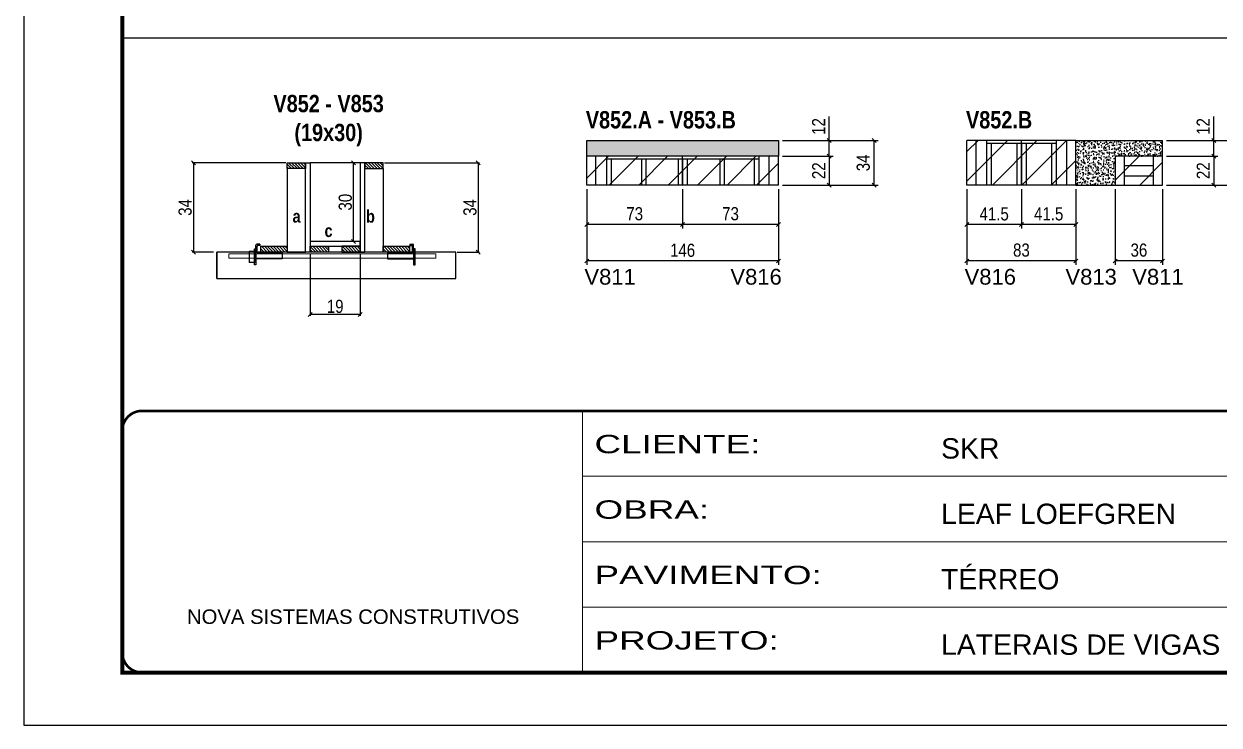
# Model space of a CAD drawing. Extents: x 3309 to 9590, y -2522 to 14608.
# Drawn here: x 6493 to 7403, y 7815 to 8349 of the extents above; entities that cross this region are included whole.
import ezdxf

# ---------------------------------------------------------------- set-up
doc = ezdxf.new("R2010")
doc.units = 0
doc.linetypes.add('CONTINUO', pattern=[0])
doc.linetypes.add('DASHED', pattern=[0.75, 0.5, -0.25])
for name, color, linetype in [('5', 5, 'Continuous'), ('barrote', 251, 'Continuous'), ('COTA', 241, 'Continuous'), ('detalhes', 4, 'Continuous'), ('NOMENCLATURA', 7, 'Continuous'), ('Painéis', 200, 'Continuous'), ('presilha', 1, 'Continuous'), ('SARR_2.2x10', 60, 'Continuous'), ('SARR_2.2x7', 40, 'Continuous'), ('SARR_3.5x7', 81, 'Continuous')]:
    doc.layers.add(name, color=color, linetype=linetype)
for name, color, linetype, lineweight in [('CONCRETO', 251, 'Continuous', 25), ('Folhas', 255, 'Continuous', 9), ('Hachura', 251, 'Continuous', 9), ('SARRAFO DE PRESSAO', 251, 'DASHED', 9), ('SCO-___-LAJ', 2, 'Continuous', 0)]:
    doc.layers.add(name, color=color, linetype=linetype, lineweight=lineweight)
doc.layers.add('Laje_Perimetro', color=7, linetype='Continuous', plot=False)
doc.styles.add('ARIAL', font='arial.ttf')
doc.styles.add('COTA TECNICA', font='techl___.ttf', dxfattribs={"height": 10})
doc.styles.add('COTA TECNICA 2X', font='techl___.ttf', dxfattribs={"height": 10})
doc.styles.get("Standard").update_dxf_attribs({"font": 'arial.ttf'})
doc.styles.add('TECNICA', font='techb___.ttf', dxfattribs={"height": 10})
doc.styles.add('Tecnologia', font='')
doc.styles.get('Tecnologia').set_extended_font_data('Forgotten Futurist')
doc.dimstyles.new('PAINEL', dxfattribs={"dimtxt": 10, "dimasz": 3, "dimexe": 3, "dimexo": 3, "dimgap": 3, "dimtad": 1, "dimdec": 1, "dimzin": 12, "dimdsep": 46, "dimtxsty": 'COTA TECNICA', "dimblk1": 'OBLIQUE', "dimblk2": 'OBLIQUE', "dimsah": 1, "dimcen": 0.9, "dimclrd": 4, "dimclre": 4, "dimclrt": 240, "dimadec": 1, "dimazin": 3, "dimtfac": 1, "dimtdec": 1, "dimtmove": 0, "dimatfit": 3, "dimfxl": 1, "dimtolj": 1, "dimtzin": 12, "dimarcsym": 0})
doc.dimstyles.new('SECAO', dxfattribs={"dimscale": 0.333333, "dimtxt": 5, "dimasz": 9, "dimexe": 3, "dimexo": 3, "dimgap": 3, "dimtad": 1, "dimdec": 1, "dimlfac": 0.5, "dimzin": 12, "dimdsep": 46, "dimtxsty": 'COTA TECNICA 2X', "dimblk1": 'OBLIQUE', "dimblk2": 'OBLIQUE', "dimsah": 1, "dimcen": 0.9, "dimclrd": 4, "dimclre": 4, "dimclrt": 240, "dimadec": 1, "dimazin": 3, "dimtfac": 1, "dimtdec": 1, "dimtmove": 0, "dimatfit": 3, "dimfxl": 1, "dimtolj": 1, "dimtzin": 12, "dimarcsym": 0})
pattern_1 = [(135, (39946.551, -115337.053), (-1.122532015, -1.122532015), [])]

# ---------------------------------------------------------------- blocks, each defined once
blk = doc.blocks.new('9999999999')
at = {"color": 30, "linetype": 'CONTINUO'}
for p, q in [((98564.56, 34230.21), (98564.56, 34429.45)), ((98564.56, 34379.64), (99583.98, 34379.64)), ((98564.56, 34329.83), (99487.98, 34329.83)), ((98564.56, 34280.02), (99487.98, 34280.02))]:
    blk.add_line(p, q, dxfattribs=at)
at = {"color": 30, "linetype": 'CONTINUO', "const_width": 2}
blk.add_lwpolyline([(99583.98, 34230.21), (99583.98, 34414.45, 0.414214), (99568.98, 34429.45), (98228.98, 34429.45, 0.414214), (98213.98, 34414.45), (98213.98, 34245.21, 0.414214), (98228.98, 34230.21), (99583.98, 34230.21)], format="xyb", dxfattribs=at)
at = {"layer": 'Folhas'}
blk.add_lwpolyline([(98138.98, 34190.21), (99623.98, 34190.21), (99623.98, 35240.21), (98138.98, 35240.21)], close=True, dxfattribs=at)
at = {"layer": 'Folhas', "color": 30, "const_width": 3}
blk.add_lwpolyline([(98213.98, 34230.21), (99583.98, 34230.21), (99583.98, 35200.21), (98213.98, 35200.21)], close=True, dxfattribs=at)
at = {"color": 7, "linetype": 'Continuous', "ltscale": 5, "style": 'ARIAL'}
for s, height, p in [('SKR', 15.483, (98837.68, 34393.13)), ('LEAF LOEFGREN', 15.4829, (98837.68, 34343.32)), ('TÉRREO', 15.483, (98837.68, 34293.51)), ('NOVA SISTEMAS CONSTRUTIVOS', 11.0592, (98263.19, 34267.21)), ('LATERAIS DE VIGAS', 15.4829, (98837.68, 34243.7))]:
    blk.add_text(s, height=height, dxfattribs=at).set_placement(p)
at = {"layer": 'Folhas', "color": 7, "style": 'Tecnologia', "width": 1.5}
for s, p in [('CLIENTE:', (98573.65, 34397.17)), ('OBRA:', (98573.65, 34347.31)), ('PAVIMENTO:', (98573.65, 34297.5)), ('PROJETO:', (98573.65, 34247.69))]:
    blk.add_text(s, height=14, dxfattribs=at).set_placement(p)
blk = doc.blocks.new('_Oblique')
at = {"color": 0, "linetype": 'ByBlock', "lineweight": -2}
blk.add_line((-0.5, -0.5), (0.5, 0.5), dxfattribs=at)
blk = doc.blocks.new('*D2255')
at = {"layer": 'COTA', "color": 4, "lineweight": -2, "transparency": 16777216}
for p, q in [((6711.01, 8174.12), (6711.01, 8126.64)), ((6749.01, 8174.12), (6749.01, 8126.64)), ((6749.01, 8127.64), (6711.01, 8127.64))]:
    blk.add_line(p, q, dxfattribs=at)
at = {"layer": 'Defpoints', "color": 0, "transparency": 16777216}
for p in [(6711.01, 8175.12), (6749.01, 8175.12), (6711.01, 8127.64)]:
    blk.add_point(p, dxfattribs=at)
at = {"layer": 'COTA', "color": 4, "lineweight": -2, "transparency": 16777216, "xscale": 3, "yscale": 3, "zscale": 3, "rotation": 180}
blk.add_blockref('_Oblique', (6711.01, 8127.64), dxfattribs=at)
at = {"layer": 'COTA', "color": 4, "lineweight": -2, "transparency": 16777216, "xscale": 3, "yscale": 3, "zscale": 3}
blk.add_blockref('_Oblique', (6749.01, 8127.64), dxfattribs=at)
at = {"layer": 'COTA', "color": 240, "transparency": 16777216, "insert": (6730.01, 8133.73), "char_height": 10, "attachment_point": 5, "style": 'COTA TECNICA 2X'}
blk.add_mtext('\\A1;19', dxfattribs=at)
blk = doc.blocks.new('PRESILHA METÁLICA 1')
at = {"layer": 'presilha'}
for p, q in [((6, 15.5), (7.5, 15.5)), ((6, -2.5), (6, 15.5)), ((7.5, 10.6), (7.5, 19.9)), ((7.5, 15.5), (7.5, -2.5)), ((12, 21), (8.6, 21)), ((9, 11.6), (9, 18.9)), ((12, 19.5), (9.6, 19.5)), ((12, 21), (12, 19.5)), ((0, 13), (6, 13)), ((0, 13), (0, 0)), ((6, 0), (0, 0)), ((6, 13), (6, 0)), ((37.5, 4.1), (7.5, 4.1)), ((37.5, 11), (9.6, 11)), ((37.5, 11), (37.5, 4.1)), ((7.5, -2.5), (6, -2.5))]:
    blk.add_line(p, q, dxfattribs=at)
for centre, radius, start, end in [((8.6, 19.9), 1.14, 90, 180), ((9.6, 18.9), 0.57, 90, 180), ((9.6, 11.6), 0.57, 180, 270)]:
    blk.add_arc(centre, radius, start, end, dxfattribs=at)
blk = doc.blocks.new('PRESILHA METÁLICA 2')
at = {"layer": 'presilha'}
for p, q in [((-5.2, 23.5), (-5.2, 22)), ((-5.2, 23.5), (-1.9, 23.5)), ((-5.2, 22), (-2.8, 22)), ((-2.2, 14.1), (-2.2, 21.4)), ((0.8, 18), (-0.8, 18)), ((-0.8, 18), (-0.8, 0)), ((-0.8, 14.6), (-0.8, 22.4)), ((0.8, 0), (0.8, 18)), ((-30.8, 13.5), (-30.8, 6.6)), ((-30.8, 13.5), (-2.8, 13.5)), ((-30.8, 6.6), (-0.8, 6.6)), ((-0.8, 0), (0.8, 0))]:
    blk.add_line(p, q, dxfattribs=at)
for centre, radius, start, end in [((-2.8, 21.4), 0.57, 0, 90), ((-2.8, 14.1), 0.57, 270, 0), ((-1.9, 22.4), 1.14, 0, 90)]:
    blk.add_arc(centre, radius, start, end, dxfattribs=at)
blk = doc.blocks.new('*D2256')
at = {"layer": 'COTA', "color": 4, "lineweight": -2, "transparency": 16777216}
for p, q in [((6692.41, 8243.12), (6620.97, 8243.12)), ((6621.97, 8243.12), (6621.97, 8175.12)), ((6637.2, 8175.12), (6620.97, 8175.12))]:
    blk.add_line(p, q, dxfattribs=at)
at = {"layer": 'Defpoints', "color": 0, "transparency": 16777216}
for p in [(6693.41, 8243.12), (6621.97, 8175.12), (6638.2, 8175.12)]:
    blk.add_point(p, dxfattribs=at)
at = {"layer": 'COTA', "color": 4, "lineweight": -2, "transparency": 16777216, "xscale": 3, "yscale": 3, "zscale": 3}
for p, rotation in [((6621.97, 8243.12), 90), ((6621.97, 8175.12), 270)]:
    blk.add_blockref('_Oblique', p, dxfattribs=dict(at, rotation=rotation))
at = {"layer": 'COTA', "color": 240, "transparency": 16777216, "insert": (6615.75, 8209.12), "char_height": 10, "attachment_point": 5, "rotation": 90, "style": 'COTA TECNICA 2X'}
blk.add_mtext('\\A1;34', dxfattribs=at)
blk = doc.blocks.new('*D2257')
at = {"layer": 'COTA', "color": 4, "lineweight": -2, "transparency": 16777216}
for p, q in [((6767.61, 8243.12), (6839.93, 8243.12)), ((6838.93, 8243.12), (6838.93, 8175.12)), ((6822.83, 8175.12), (6839.93, 8175.12))]:
    blk.add_line(p, q, dxfattribs=at)
at = {"layer": 'Defpoints', "color": 0, "transparency": 16777216}
for p in [(6766.61, 8243.12), (6821.83, 8175.12), (6838.93, 8175.12)]:
    blk.add_point(p, dxfattribs=at)
at = {"layer": 'COTA', "color": 4, "lineweight": -2, "transparency": 16777216, "xscale": 3, "yscale": 3, "zscale": 3}
for p, rotation in [((6838.93, 8243.12), 90), ((6838.93, 8175.12), 270)]:
    blk.add_blockref('_Oblique', p, dxfattribs=dict(at, rotation=rotation))
at = {"layer": 'COTA', "color": 240, "transparency": 16777216, "insert": (6832.71, 8209.12), "char_height": 10, "attachment_point": 5, "rotation": 90, "style": 'COTA TECNICA 2X'}
blk.add_mtext('\\A1;34', dxfattribs=at)
blk = doc.blocks.new('*D2258')
at = {"layer": 'COTA', "color": 4, "lineweight": -2, "transparency": 16777216}
for p, q in [((6748.01, 8243.12), (6742.94, 8243.12)), ((6743.94, 8183.12), (6743.94, 8243.12)), ((6748.01, 8183.12), (6742.94, 8183.12))]:
    blk.add_line(p, q, dxfattribs=at)
at = {"layer": 'Defpoints', "color": 0, "transparency": 16777216}
for p in [(6743.94, 8243.12), (6749.01, 8243.12), (6749.01, 8183.12)]:
    blk.add_point(p, dxfattribs=at)
at = {"layer": 'COTA', "color": 4, "lineweight": -2, "transparency": 16777216, "xscale": 3, "yscale": 3, "zscale": 3}
for p, rotation in [((6743.94, 8243.12), 90), ((6743.94, 8183.12), 270)]:
    blk.add_blockref('_Oblique', p, dxfattribs=dict(at, rotation=rotation))
at = {"layer": 'COTA', "color": 240, "transparency": 16777216, "insert": (6737.72, 8213.12), "char_height": 10, "attachment_point": 5, "rotation": 90, "style": 'COTA TECNICA 2X'}
blk.add_mtext('\\A1;30', dxfattribs=at)
blk = doc.blocks.new('*D2259')
at = {"layer": 'COTA', "color": 4, "linetype": 'ByBlock', "lineweight": -2, "transparency": 16777216}
for p, q in [((6994.67, 8223.06), (6994.67, 8193.05)), ((7067.67, 8223.06), (7067.67, 8193.05)), ((7067.67, 8196.05), (6994.67, 8196.05))]:
    blk.add_line(p, q, dxfattribs=at)
at = {"layer": 'Defpoints', "color": 0, "linetype": 'ByBlock', "transparency": 16777216}
for p in [(6994.67, 8226.06), (7067.67, 8226.06), (6994.67, 8196.05)]:
    blk.add_point(p, dxfattribs=at)
at = {"layer": 'COTA', "color": 4, "linetype": 'ByBlock', "lineweight": -2, "transparency": 16777216, "xscale": 3, "yscale": 3, "zscale": 3, "rotation": 180}
blk.add_blockref('_Oblique', (6994.67, 8196.05), dxfattribs=at)
at = {"layer": 'COTA', "color": 4, "linetype": 'ByBlock', "lineweight": -2, "transparency": 16777216, "xscale": 3, "yscale": 3, "zscale": 3}
blk.add_blockref('_Oblique', (7067.67, 8196.05), dxfattribs=at)
at = {"layer": 'COTA', "color": 240, "linetype": 'ByBlock', "transparency": 16777216, "insert": (7031.17, 8204.27), "char_height": 10, "attachment_point": 5, "style": 'COTA TECNICA'}
blk.add_mtext('\\A1;73', dxfattribs=at)
blk = doc.blocks.new('*D2260')
at = {"layer": 'COTA', "color": 4, "linetype": 'ByBlock', "lineweight": -2, "transparency": 16777216}
for p, q in [((6921.67, 8223.06), (6921.67, 8193.05)), ((6994.67, 8223.06), (6994.67, 8193.05)), ((6994.67, 8196.05), (6921.67, 8196.05))]:
    blk.add_line(p, q, dxfattribs=at)
at = {"layer": 'Defpoints', "color": 0, "linetype": 'ByBlock', "transparency": 16777216}
for p in [(6921.67, 8226.06), (6994.67, 8226.06), (6921.67, 8196.05)]:
    blk.add_point(p, dxfattribs=at)
at = {"layer": 'COTA', "color": 4, "linetype": 'ByBlock', "lineweight": -2, "transparency": 16777216, "xscale": 3, "yscale": 3, "zscale": 3, "rotation": 180}
blk.add_blockref('_Oblique', (6921.67, 8196.05), dxfattribs=at)
at = {"layer": 'COTA', "color": 4, "linetype": 'ByBlock', "lineweight": -2, "transparency": 16777216, "xscale": 3, "yscale": 3, "zscale": 3}
blk.add_blockref('_Oblique', (6994.67, 8196.05), dxfattribs=at)
at = {"layer": 'COTA', "color": 240, "linetype": 'ByBlock', "transparency": 16777216, "insert": (6958.17, 8204.27), "char_height": 10, "attachment_point": 5, "style": 'COTA TECNICA'}
blk.add_mtext('\\A1;73', dxfattribs=at)
blk = doc.blocks.new('*D2265')
at = {"layer": 'COTA', "color": 4, "linetype": 'ByBlock', "lineweight": -2, "transparency": 16777216}
for p, q in [((6921.67, 8223.06), (6921.67, 8165.34)), ((7067.67, 8223.06), (7067.67, 8165.34)), ((7067.67, 8168.34), (6921.67, 8168.34))]:
    blk.add_line(p, q, dxfattribs=at)
at = {"layer": 'Defpoints', "color": 0, "linetype": 'ByBlock', "transparency": 16777216}
for p in [(6921.67, 8226.06), (7067.67, 8226.06), (6921.67, 8168.34)]:
    blk.add_point(p, dxfattribs=at)
at = {"layer": 'COTA', "color": 4, "linetype": 'ByBlock', "lineweight": -2, "transparency": 16777216, "xscale": 3, "yscale": 3, "zscale": 3, "rotation": 180}
blk.add_blockref('_Oblique', (6921.67, 8168.34), dxfattribs=at)
at = {"layer": 'COTA', "color": 4, "linetype": 'ByBlock', "lineweight": -2, "transparency": 16777216, "xscale": 3, "yscale": 3, "zscale": 3}
blk.add_blockref('_Oblique', (7067.67, 8168.34), dxfattribs=at)
at = {"layer": 'COTA', "color": 240, "linetype": 'ByBlock', "transparency": 16777216, "insert": (6994.67, 8176.44), "char_height": 10, "attachment_point": 5, "style": 'COTA TECNICA'}
blk.add_mtext('\\A1;146', dxfattribs=at)
blk = doc.blocks.new('*D2266')
at = {"layer": 'COTA', "color": 4, "lineweight": -2, "transparency": 16777216}
for p, q in [((7070.67, 8248.06), (7109.35, 8248.06)), ((7106.35, 8248.06), (7106.35, 8226.06)), ((7070.67, 8226.06), (7109.35, 8226.06))]:
    blk.add_line(p, q, dxfattribs=at)
at = {"layer": 'Defpoints', "color": 0, "transparency": 16777216}
for p in [(7067.67, 8248.06), (7067.67, 8226.06), (7106.35, 8226.06)]:
    blk.add_point(p, dxfattribs=at)
at = {"layer": 'COTA', "color": 4, "lineweight": -2, "transparency": 16777216, "xscale": 3, "yscale": 3, "zscale": 3}
for p, rotation in [((7106.35, 8248.06), 90), ((7106.35, 8226.06), 270)]:
    blk.add_blockref('_Oblique', p, dxfattribs=dict(at, rotation=rotation))
at = {"layer": 'COTA', "color": 240, "transparency": 16777216, "insert": (7098.35, 8237.06), "char_height": 10, "attachment_point": 5, "rotation": 90, "style": 'COTA TECNICA'}
blk.add_mtext('\\A1;22', dxfattribs=at)
blk = doc.blocks.new('*D2261')
at = {"layer": 'COTA', "color": 4, "linetype": 'ByBlock', "lineweight": -2, "transparency": 16777216}
for p, q in [((7252.79, 8223.06), (7252.79, 8193.05)), ((7294.29, 8223.06), (7294.29, 8193.05)), ((7294.29, 8196.05), (7252.79, 8196.05))]:
    blk.add_line(p, q, dxfattribs=at)
at = {"layer": 'Defpoints', "color": 0, "linetype": 'ByBlock', "transparency": 16777216}
for p in [(7252.79, 8226.06), (7294.29, 8226.06), (7252.79, 8196.05)]:
    blk.add_point(p, dxfattribs=at)
at = {"layer": 'COTA', "color": 4, "linetype": 'ByBlock', "lineweight": -2, "transparency": 16777216, "xscale": 3, "yscale": 3, "zscale": 3, "rotation": 180}
blk.add_blockref('_Oblique', (7252.79, 8196.05), dxfattribs=at)
at = {"layer": 'COTA', "color": 4, "linetype": 'ByBlock', "lineweight": -2, "transparency": 16777216, "xscale": 3, "yscale": 3, "zscale": 3}
blk.add_blockref('_Oblique', (7294.29, 8196.05), dxfattribs=at)
at = {"layer": 'COTA', "color": 240, "linetype": 'ByBlock', "transparency": 16777216, "insert": (7273.54, 8204.16), "char_height": 10, "attachment_point": 5, "style": 'COTA TECNICA'}
blk.add_mtext('\\A1;41.5', dxfattribs=at)
blk = doc.blocks.new('*D2262')
at = {"layer": 'COTA', "color": 4, "linetype": 'ByBlock', "lineweight": -2, "transparency": 16777216}
for p, q in [((7211.29, 8223.06), (7211.29, 8193.05)), ((7252.79, 8223.06), (7252.79, 8193.05)), ((7252.79, 8196.05), (7211.29, 8196.05))]:
    blk.add_line(p, q, dxfattribs=at)
at = {"layer": 'Defpoints', "color": 0, "linetype": 'ByBlock', "transparency": 16777216}
for p in [(7211.29, 8226.06), (7252.79, 8226.06), (7211.29, 8196.05)]:
    blk.add_point(p, dxfattribs=at)
at = {"layer": 'COTA', "color": 4, "linetype": 'ByBlock', "lineweight": -2, "transparency": 16777216, "xscale": 3, "yscale": 3, "zscale": 3, "rotation": 180}
blk.add_blockref('_Oblique', (7211.29, 8196.05), dxfattribs=at)
at = {"layer": 'COTA', "color": 4, "linetype": 'ByBlock', "lineweight": -2, "transparency": 16777216, "xscale": 3, "yscale": 3, "zscale": 3}
blk.add_blockref('_Oblique', (7252.79, 8196.05), dxfattribs=at)
at = {"layer": 'COTA', "color": 240, "linetype": 'ByBlock', "transparency": 16777216, "insert": (7232.04, 8204.16), "char_height": 10, "attachment_point": 5, "style": 'COTA TECNICA'}
blk.add_mtext('\\A1;41.5', dxfattribs=at)
blk = doc.blocks.new('*D2267')
at = {"layer": 'COTA', "color": 4, "linetype": 'ByBlock', "lineweight": -2, "transparency": 16777216}
for p, q in [((7211.29, 8223.06), (7211.29, 8165.34)), ((7294.29, 8223.06), (7294.29, 8165.34)), ((7294.29, 8168.34), (7211.29, 8168.34))]:
    blk.add_line(p, q, dxfattribs=at)
at = {"layer": 'Defpoints', "color": 0, "linetype": 'ByBlock', "transparency": 16777216}
for p in [(7211.29, 8226.06), (7294.29, 8226.06), (7211.29, 8168.34)]:
    blk.add_point(p, dxfattribs=at)
at = {"layer": 'COTA', "color": 4, "linetype": 'ByBlock', "lineweight": -2, "transparency": 16777216, "xscale": 3, "yscale": 3, "zscale": 3, "rotation": 180}
blk.add_blockref('_Oblique', (7211.29, 8168.34), dxfattribs=at)
at = {"layer": 'COTA', "color": 4, "linetype": 'ByBlock', "lineweight": -2, "transparency": 16777216, "xscale": 3, "yscale": 3, "zscale": 3}
blk.add_blockref('_Oblique', (7294.29, 8168.34), dxfattribs=at)
at = {"layer": 'COTA', "color": 240, "linetype": 'ByBlock', "transparency": 16777216, "insert": (7252.79, 8176.58), "char_height": 10, "attachment_point": 5, "style": 'COTA TECNICA'}
blk.add_mtext('\\A1;83', dxfattribs=at)
blk = doc.blocks.new('*D2268')
at = {"layer": 'COTA', "color": 4, "lineweight": -2, "transparency": 16777216}
for p, q in [((7324.29, 8223.06), (7324.29, 8165.34)), ((7360.29, 8223.06), (7360.29, 8165.34)), ((7360.29, 8168.34), (7324.29, 8168.34))]:
    blk.add_line(p, q, dxfattribs=at)
at = {"layer": 'Defpoints', "color": 0, "transparency": 16777216}
for p in [(7324.29, 8226.06), (7360.29, 8226.06), (7324.29, 8168.34)]:
    blk.add_point(p, dxfattribs=at)
at = {"layer": 'COTA', "color": 4, "lineweight": -2, "transparency": 16777216, "xscale": 3, "yscale": 3, "zscale": 3, "rotation": 180}
blk.add_blockref('_Oblique', (7324.29, 8168.34), dxfattribs=at)
at = {"layer": 'COTA', "color": 4, "lineweight": -2, "transparency": 16777216, "xscale": 3, "yscale": 3, "zscale": 3}
blk.add_blockref('_Oblique', (7360.29, 8168.34), dxfattribs=at)
at = {"layer": 'COTA', "color": 240, "transparency": 16777216, "insert": (7342.29, 8176.56), "char_height": 10, "attachment_point": 5, "style": 'COTA TECNICA'}
blk.add_mtext('\\A1;36', dxfattribs=at)
blk = doc.blocks.new('*D2269')
at = {"layer": 'COTA', "color": 4, "lineweight": -2, "transparency": 16777216}
for p, q in [((7363.29, 8248.06), (7402.31, 8248.06)), ((7399.31, 8248.06), (7399.31, 8226.06)), ((7363.29, 8226.06), (7402.31, 8226.06))]:
    blk.add_line(p, q, dxfattribs=at)
at = {"layer": 'Defpoints', "color": 0, "transparency": 16777216}
for p in [(7360.29, 8248.06), (7360.29, 8226.06), (7399.31, 8226.06)]:
    blk.add_point(p, dxfattribs=at)
at = {"layer": 'COTA', "color": 4, "lineweight": -2, "transparency": 16777216, "xscale": 3, "yscale": 3, "zscale": 3}
for p, rotation in [((7399.31, 8248.06), 90), ((7399.31, 8226.06), 270)]:
    blk.add_blockref('_Oblique', p, dxfattribs=dict(at, rotation=rotation))
at = {"layer": 'COTA', "color": 240, "transparency": 16777216, "insert": (7391.31, 8237.06), "char_height": 10, "attachment_point": 5, "rotation": 90, "style": 'COTA TECNICA'}
blk.add_mtext('\\A1;22', dxfattribs=at)
blk = doc.blocks.new('*D2270')
at = {"layer": 'COTA', "color": 4, "lineweight": -2, "transparency": 16777216}
for p, q in [((7399.31, 8260.06), (7399.31, 8278.37)), ((7363.29, 8260.06), (7402.31, 8260.06)), ((7399.31, 8248.06), (7399.31, 8260.06)), ((7363.29, 8248.06), (7402.31, 8248.06))]:
    blk.add_line(p, q, dxfattribs=at)
at = {"layer": 'Defpoints', "color": 0, "transparency": 16777216}
for p in [(7360.29, 8260.06), (7399.31, 8260.06), (7360.29, 8248.06)]:
    blk.add_point(p, dxfattribs=at)
at = {"layer": 'COTA', "color": 4, "lineweight": -2, "transparency": 16777216, "xscale": 3, "yscale": 3, "zscale": 3}
for p, rotation in [((7399.31, 8260.06), 90), ((7399.31, 8248.06), 270)]:
    blk.add_blockref('_Oblique', p, dxfattribs=dict(at, rotation=rotation))
at = {"layer": 'COTA', "color": 240, "transparency": 16777216, "insert": (7391.25, 8270.72), "char_height": 10, "attachment_point": 5, "rotation": 90, "style": 'COTA TECNICA'}
blk.add_mtext('\\A1;12', dxfattribs=at)
blk = doc.blocks.new('*D2271')
at = {"layer": 'COTA', "color": 4, "lineweight": -2, "transparency": 16777216}
for p, q in [((7363.29, 8260.06), (7436.47, 8260.06)), ((7433.47, 8226.06), (7433.47, 8260.06)), ((7363.29, 8226.06), (7436.47, 8226.06))]:
    blk.add_line(p, q, dxfattribs=at)
at = {"layer": 'Defpoints', "color": 0, "transparency": 16777216}
for p in [(7360.29, 8260.06), (7433.47, 8260.06), (7360.29, 8226.06)]:
    blk.add_point(p, dxfattribs=at)
at = {"layer": 'COTA', "color": 4, "lineweight": -2, "transparency": 16777216, "xscale": 3, "yscale": 3, "zscale": 3}
for p, rotation in [((7433.47, 8260.06), 90), ((7433.47, 8226.06), 270)]:
    blk.add_blockref('_Oblique', p, dxfattribs=dict(at, rotation=rotation))
at = {"layer": 'COTA', "color": 240, "transparency": 16777216, "insert": (7425.25, 8243.06), "char_height": 10, "attachment_point": 5, "rotation": 90, "style": 'COTA TECNICA'}
blk.add_mtext('\\A1;34', dxfattribs=at)
blk = doc.blocks.new('*D2272')
at = {"layer": 'COTA', "color": 4, "lineweight": -2, "transparency": 16777216}
for p, q in [((7106.35, 8260.06), (7106.35, 8278.37)), ((7070.67, 8260.06), (7109.35, 8260.06)), ((7106.35, 8248.06), (7106.35, 8260.06)), ((7070.67, 8248.06), (7109.35, 8248.06))]:
    blk.add_line(p, q, dxfattribs=at)
at = {"layer": 'Defpoints', "color": 0, "transparency": 16777216}
for p in [(7067.67, 8260.06), (7106.35, 8260.06), (7067.67, 8248.06)]:
    blk.add_point(p, dxfattribs=at)
at = {"layer": 'COTA', "color": 4, "lineweight": -2, "transparency": 16777216, "xscale": 3, "yscale": 3, "zscale": 3}
for p, rotation in [((7106.35, 8260.06), 90), ((7106.35, 8248.06), 270)]:
    blk.add_blockref('_Oblique', p, dxfattribs=dict(at, rotation=rotation))
at = {"layer": 'COTA', "color": 240, "transparency": 16777216, "insert": (7098.29, 8270.72), "char_height": 10, "attachment_point": 5, "rotation": 90, "style": 'COTA TECNICA'}
blk.add_mtext('\\A1;12', dxfattribs=at)
blk = doc.blocks.new('*D2273')
at = {"layer": 'COTA', "color": 4, "lineweight": -2, "transparency": 16777216}
for p, q in [((7070.67, 8260.06), (7143.53, 8260.06)), ((7140.53, 8226.06), (7140.53, 8260.06)), ((7070.67, 8226.06), (7143.53, 8226.06))]:
    blk.add_line(p, q, dxfattribs=at)
at = {"layer": 'Defpoints', "color": 0, "transparency": 16777216}
for p in [(7067.67, 8260.06), (7140.53, 8260.06), (7067.67, 8226.06)]:
    blk.add_point(p, dxfattribs=at)
at = {"layer": 'COTA', "color": 4, "lineweight": -2, "transparency": 16777216, "xscale": 3, "yscale": 3, "zscale": 3}
for p, rotation in [((7140.53, 8260.06), 90), ((7140.53, 8226.06), 270)]:
    blk.add_blockref('_Oblique', p, dxfattribs=dict(at, rotation=rotation))
at = {"layer": 'COTA', "color": 240, "transparency": 16777216, "insert": (7132.31, 8243.06), "char_height": 10, "attachment_point": 5, "rotation": 90, "style": 'COTA TECNICA'}
blk.add_mtext('\\A1;34', dxfattribs=at)

msp = doc.modelspace()

# ---------------------------------------------------------------- hatches: boundary and pattern name
at = {"layer": 'COTA'}
h = msp.add_hatch(dxfattribs=at)
h.set_pattern_fill('AR-CONC', color=256, scale=0.03)
h.set_pattern_definition([(50, (-734.7728, -3631.7262), (5.46554, -0.4781726), [0.5715, -6.2865]), (355, (-734.773, -3631.726), (-1.0573026, 5.7317054), [0.4572, -5.0292175]), (100.451445, (-734.3173, -3631.766), (4.4082374, 5.2535326), [0.4857003, -5.3427073]), (46.1842, (-734.773, -3630.202), (8.1323712, -1.2612698), [0.85725, -9.42975]), (96.63556, (-734.095, -3630.307), (7.122124, 7.4227837), [0.7285507, -8.0140682]), (351.18415, (-734.773, -3630.202), (7.122124, 7.4227837), [0.685799, -7.543792]), (21, (-734.0108, -3630.5832), (4.5484317, -3.067956), [0.5715, -6.2865]), (326, (-734.011, -3630.583), (1.8540609, 5.525639), [0.4572, -5.0292]), (71.451445, (-733.6317, -3630.839), (6.4024926, 2.457683), [0.4857003, -5.3426981]), (37.5, (-734.7728, -3631.7262), (0.0926581, 2.53665117), [0, -4.96824, 0, -5.1054, 0, -5.04825]), (7.5, (-734.7728, -3631.7262), (2.0045899, 3.00541724), [0, -2.91084, 0, -4.85394, 0, -1.92405]), (327.5, (-736.472, -3631.7262), (4.06771786, -0.17186232), [0, -1.905, 0, -5.9436, 0, -7.8867]), (317.5, (-737.234, -3631.7262), (4.4438754, 0.7627947), [0, -2.4765, 0, -3.94716, 0, -5.6007])])
h.paths.add_polyline_path([(7067.67, 8248.06), (7067.67, 8260.06), (6921.67, 8260.06), (6921.67, 8248.06)])
h = msp.add_hatch(dxfattribs=at)
h.set_pattern_fill('AR-CONC', color=256, scale=0.03)
h.set_pattern_definition([(50, (-445.1513, -3419.7925), (5.46554, -0.4781726), [0.5715, -6.2865]), (355, (-445.1513, -3419.7925), (-1.0573026, 5.7317054), [0.4572, -5.0292175]), (100.451445, (-444.696, -3419.8323), (4.4082374, 5.2535326), [0.4857003, -5.3427073]), (46.1842, (-445.151, -3418.2685), (8.1323712, -1.2612698), [0.85725, -9.42975]), (96.63556, (-444.474, -3418.3736), (7.122124, 7.4227837), [0.7285507, -8.014068]), (351.18415, (-445.151, -3418.2685), (7.122124, 7.4227837), [0.685799, -7.543792]), (21, (-444.3893, -3418.6495), (4.5484317, -3.067956), [0.5715, -6.2865]), (326, (-444.3893, -3418.6495), (1.8540609, 5.525639), [0.4572, -5.0292]), (71.451445, (-444.0103, -3418.905), (6.4024926, 2.457683), [0.4857003, -5.3426981]), (37.5, (-445.1513, -3419.7925), (0.0926581, 2.53665117), [0, -4.96824, 0, -5.1054, 0, -5.04825]), (7.5, (-445.1513, -3419.7925), (2.0045899, 3.00541724), [0, -2.91084, 0, -4.85394, 0, -1.92405]), (327.5, (-446.8506, -3419.7925), (4.06771786, -0.17186232), [0, -1.905, 0, -5.9436, 0, -7.8867]), (317.5, (-447.6126, -3419.7925), (4.4438754, 0.7627947), [0, -2.4765, 0, -3.94716, 0, -5.6007])])
h.paths.add_polyline_path([(7324.29, 8226.06), (7324.29, 8248.06), (7360.29, 8248.06), (7360.29, 8260.06), (7294.29, 8260.06), (7294.29, 8226.06)])
at = {"layer": 'Hachura', "linetype": 'ByBlock'}
h = msp.add_hatch(dxfattribs=at)
h.set_pattern_fill('ANSI31', color=256, scale=5)
h.set_pattern_definition([(45, (1585, -68.752), (-11.22532, 11.22532), [])])
h.paths.add_polyline_path([(6994.67, 8248.06), (6921.67, 8248.06), (6921.67, 8226.06), (6994.67, 8226.06)])
h.paths.add_polyline_path([(7067.67, 8248.06), (6994.67, 8248.06), (6994.67, 8226.06), (7067.67, 8226.06)])
h.paths.add_polyline_path([(7252.79, 8260.06), (7211.29, 8260.06), (7211.29, 8226.06), (7252.79, 8226.06)])
h.paths.add_polyline_path([(7294.29, 8260.06), (7252.79, 8260.06), (7252.79, 8226.06), (7294.29, 8226.06)])
h.paths.add_polyline_path([(7360.29, 8248.06), (7324.29, 8248.06), (7324.29, 8226.06), (7360.29, 8226.06)])
h.paths.add_polyline_path([(7573.93, 8248.06), (7537.93, 8248.06), (7537.93, 8226.06), (7573.93, 8226.06)])
h.paths.add_polyline_path([(7645.43, 8260.06), (7603.93, 8260.06), (7603.93, 8226.06), (7645.43, 8226.06)])
h.paths.add_polyline_path([(7686.93, 8260.06), (7645.43, 8260.06), (7645.43, 8226.06), (7686.93, 8226.06)])
at = {"layer": 'SARR_2.2x10'}
h = msp.add_hatch(dxfattribs=at)
h.set_pattern_fill('ANSI31', color=256, scale=0.5, angle=90)
h.set_pattern_definition([(135, (39866.951, -115337.053), (-1.122532015, -1.122532015), [])])
h.paths.add_polyline_path([(6673.41, 8179.52), (6673.41, 8175.12), (6693.41, 8175.12), (6693.41, 8179.52)])
h = msp.add_hatch(dxfattribs=at)
h.set_pattern_fill('ANSI31', color=256, scale=0.5, angle=90)
h.set_pattern_definition([(135, (39960.151, -115337.053), (-1.122532015, -1.122532015), [])])
h.paths.add_polyline_path([(6766.61, 8179.52), (6766.61, 8175.12), (6786.61, 8175.12), (6786.61, 8179.52)])
at = {"layer": 'SARR_2.2x7'}
h = msp.add_hatch(dxfattribs=at)
h.set_pattern_fill('ANSI31', color=256, scale=0.5, angle=90)
h.set_pattern_definition([(135, (39880.951, -115273.453), (-1.122532015, -1.122532015), [])])
h.paths.add_polyline_path([(6707.41, 8243.12), (6707.41, 8238.72), (6693.41, 8238.72), (6693.41, 8243.12)])
h = msp.add_hatch(dxfattribs=at)
h.set_pattern_fill('ANSI31', color=256, scale=0.5, angle=90)
h.set_pattern_definition([(135, (39860.951, -115273.453), (-1.122532015, -1.122532015), [])])
h.paths.add_polyline_path([(6752.61, 8243.12), (6752.61, 8238.72), (6766.61, 8238.72), (6766.61, 8243.12)])
h = msp.add_hatch(dxfattribs=at)
h.set_pattern_fill('ANSI31', color=256, scale=0.5, angle=90)
h.set_pattern_definition(pattern_1)
h.paths.add_polyline_path([(6725.01, 8175.12), (6725.01, 8179.52), (6711.01, 8179.52), (6711.01, 8175.12)])
h = msp.add_hatch(dxfattribs=at)
h.set_pattern_fill('ANSI31', color=256, scale=0.5, angle=90)
h.set_pattern_definition(pattern_1)
h.paths.add_polyline_path([(6735.01, 8179.52), (6735.01, 8175.12), (6749.01, 8175.12), (6749.01, 8179.52)])

# ---------------------------------------------------------------- linework, layer by layer
at = {"layer": 'barrote', "elevation": 0}
msp.add_lwpolyline([(6639.96, 8155.12), (6821.87, 8155.12), (6821.87, 8175.12), (6639.96, 8175.12)], close=True, dxfattribs=at)
at = {"layer": 'CONCRETO', "linetype": 'Continuous'}
msp.add_line((6749.01, 8243.12), (6711.01, 8243.12), dxfattribs=at)
at = {"layer": 'COTA'}
for p, q in [((6567.87, 8338.34), (7937.87, 8338.34)), ((6921.67, 8248.06, 0), (6921.67, 8260.06, 0)), ((6921.67, 8260.06, 0), (7067.67, 8260.06, 0)), ((7067.67, 8260.06, 0), (7067.67, 8248.06, 0)), ((7294.29, 8260.06, 0), (7360.29, 8260.06, 0)), ((7360.29, 8248.06, 0), (7360.29, 8260.06, 0)), ((7294.29, 8226.06, 0), (7324.29, 8226.06, 0))]:
    msp.add_line(p, q, dxfattribs=at)
at = {"layer": 'detalhes', "color": 250}
msp.add_line((6639.96, 8155.12, 0), (6639.96, 8175.12, 0), dxfattribs=at)
at = {"layer": 'Laje_Perimetro'}
msp.add_lwpolyline([(7977.87, 8864.98), (6492.87, 8864.98), (6492.87, 7814.98), (7977.87, 7814.98)], close=True, dxfattribs=at)
at = {"layer": 'Painéis', "linetype": 'ByBlock'}
for p, q in [((7294.29, 8260.06, 0), (7211.29, 8260.06, 0)), ((7211.29, 8226.06, 0), (7211.29, 8260.06, 0)), ((7252.79, 8226.06, 0), (7252.79, 8260.06, 0)), ((7294.29, 8226.06, 0), (7294.29, 8260.06, 0)), ((7067.67, 8248.06, 0), (6921.67, 8248.06, 0)), ((6921.67, 8226.06, 0), (6921.67, 8248.06, 0)), ((6994.67, 8226.06, 0), (6994.67, 8248.06, 0)), ((7067.67, 8226.06, 0), (7067.67, 8248.06, 0)), ((7067.67, 8226.06, 0), (6921.67, 8226.06, 0)), ((7294.29, 8226.06, 0), (7211.29, 8226.06, 0))]:
    msp.add_line(p, q, dxfattribs=at)
at = {"layer": 'Painéis', "linetype": 'Continuous', "elevation": 0}
for points in [[(6707.41, 8175.12), (6707.41, 8243.12), (6711.01, 8243.12), (6711.01, 8175.12)], [(6752.61, 8175.12), (6752.61, 8243.12), (6749.01, 8243.12), (6749.01, 8175.12)], [(6749.01, 8183.12), (6711.01, 8183.12), (6711.01, 8179.52), (6749.01, 8179.52)]]:
    msp.add_lwpolyline(points, close=True, dxfattribs=at)
at = {"layer": 'Painéis', "linetype": 'ByBlock', "elevation": 0}
msp.add_lwpolyline([(7324.29, 8226.06), (7360.29, 8226.06), (7360.29, 8248.06), (7324.29, 8248.06)], close=True, dxfattribs=at)
at = {"layer": 'SARR_2.2x10', "elevation": 0}
for points in [[(6673.41, 8179.52), (6693.41, 8179.52), (6693.41, 8175.12), (6673.41, 8175.12)], [(6766.61, 8179.52), (6786.61, 8179.52), (6786.61, 8175.12), (6766.61, 8175.12)]]:
    msp.add_lwpolyline(points, close=True, dxfattribs=at)
at = {"layer": 'SARR_2.2x7', "linetype": 'Continuous'}
for p, q in [((7218.29, 8226.06, 0), (7218.29, 8260.06, 0)), ((7287.29, 8226.06, 0), (7287.29, 8260.06, 0)), ((7252.79, 8257.86, 0), (7226.29, 8257.86, 0)), ((7279.29, 8257.86, 0), (7252.79, 8257.86, 0)), ((6928.67, 8226.06, 0), (6928.67, 8248.06, 0)), ((6994.67, 8245.86, 0), (6936.67, 8245.86, 0)), ((7052.67, 8245.86, 0), (6994.67, 8245.86, 0)), ((7060.67, 8226.06, 0), (7060.67, 8248.06, 0)), ((7331.29, 8226.06, 0), (7331.29, 8248.06, 0)), ((7331.29, 8241.06, 0), (7353.29, 8241.06, 0)), ((7353.29, 8226.06, 0), (7353.29, 8248.06, 0)), ((7331.29, 8233.06, 0), (7353.29, 8233.06, 0))]:
    msp.add_line(p, q, dxfattribs=at)
at = {"layer": 'SARR_2.2x7', "elevation": 0}
for points in [[(6693.41, 8243.12), (6707.41, 8243.12), (6707.41, 8238.72), (6693.41, 8238.72)], [(6766.61, 8243.12), (6752.61, 8243.12), (6752.61, 8238.72), (6766.61, 8238.72)], [(6711.01, 8179.52), (6725.01, 8179.52), (6725.01, 8175.12), (6711.01, 8175.12)], [(6749.01, 8179.52), (6735.01, 8179.52), (6735.01, 8175.12), (6749.01, 8175.12)]]:
    msp.add_lwpolyline(points, close=True, dxfattribs=at)
at = {"layer": 'SARR_3.5x7'}
for p, q in [((7226.29, 8260.06, 0), (7226.29, 8226.06, 0)), ((7279.29, 8260.06, 0), (7279.29, 8226.06, 0)), ((7229.79, 8257.86, 0), (7229.79, 8226.06, 0)), ((7249.29, 8257.86, 0), (7249.29, 8226.06, 0)), ((7252.79, 8257.86, 0), (7252.79, 8226.06, 0)), ((7256.29, 8257.86, 0), (7256.29, 8226.06, 0)), ((7275.79, 8257.86, 0), (7275.79, 8226.06, 0)), ((6936.67, 8248.06, 0), (6936.67, 8226.06, 0)), ((6940.17, 8245.86, 0), (6940.17, 8226.06, 0)), ((6963.24, 8245.86, 0), (6963.24, 8226.06, 0)), ((6966.74, 8245.86, 0), (6966.74, 8226.06, 0)), ((6991.17, 8245.86, 0), (6991.17, 8226.06, 0)), ((6994.67, 8245.86, 0), (6994.67, 8226.06, 0)), ((6998.17, 8245.86, 0), (6998.17, 8226.06, 0)), ((7022.96, 8245.86, 0), (7022.96, 8226.06, 0)), ((7026.46, 8245.86, 0), (7026.46, 8226.06, 0)), ((7049.17, 8245.86, 0), (7049.17, 8226.06, 0)), ((7052.67, 8248.06, 0), (7052.67, 8226.06, 0))]:
    msp.add_line(p, q, dxfattribs=at)
at = {"layer": 'SARR_3.5x7', "elevation": 0}
for points in [[(6707.41, 8238.72), (6693.41, 8238.72), (6693.41, 8175.12), (6707.41, 8175.12)], [(6752.61, 8238.72), (6766.61, 8238.72), (6766.61, 8175.12), (6752.61, 8175.12)]]:
    msp.add_lwpolyline(points, close=True, dxfattribs=at)
at = {"layer": 'SCO-___-LAJ', "color": 1, "elevation": 0}
msp.add_lwpolyline([(6648.96, 8173.78), (6806.79, 8173.78), (6806.79, 8170.58), (6648.96, 8170.58)], close=True, dxfattribs=at)

# ---------------------------------------------------------------- block references
at = {"layer": 'presilha', "xscale": 0.6666666666666666, "yscale": 0.6666666666666666, "zscale": 0.6666666666666666}
for name, p in [('PRESILHA METÁLICA 1', (6664.54, 8167.15, 0)), ('PRESILHA METÁLICA 2', (6790.29, 8165.48, 0))]:
    msp.add_blockref(name, p, dxfattribs=at)
at = {"layer": 'SARRAFO DE PRESSAO', "color": 6, "linetype": 'ByBlock'}
msp.add_blockref('9999999999', (-91646.11, -26375.22), dxfattribs=at)

# ---------------------------------------------------------------- texts
at = {"layer": '5', "linetype": 'Continuous'}
for s, p in [('V811', (6919.87, 8150.33, 0)), ('V816', (7031.09, 8150.33, 0)), ('V816', (7209.49, 8150.33, 0)), ('V813', (7286.33, 8150.33, 0)), ('V811', (7337.23, 8150.33, 0))]:
    msp.add_text(s, height=12, rotation=0.00004, dxfattribs=at).set_placement(p)
at = {"layer": 'detalhes', "style": 'TECNICA'}
for s, p in [('a', (6697.54, 8197.55, 0)), ('b', (6753.51, 8197.54, 0)), ('c', (6721.9, 8186.59, 0))]:
    msp.add_text(s, height=9.6, dxfattribs=at).set_placement(p)
at = {"layer": 'NOMENCLATURA', "style": 'TECNICA'}
for s, p in [('V852.A - V853.B', (6920.95, 8269.25, 0)), ('V852.B', (7210.57, 8269.25, 0))]:
    msp.add_text(s, height=13.2, dxfattribs=at).set_placement(p)
at = {"layer": 'NOMENCLATURA', "insert": (6725.01, 8294.81, 0), "char_height": 13.2, "attachment_point": 2, "style": 'TECNICA'}
msp.add_mtext_dynamic_manual_height_columns('V852 - V853\\P(19x30)', width=300.2766, gutter_width=1, heights=[0], dxfattribs=at)

# ---------------------------------------------------------------- dimensions: what is measured, and where the dimension line sits
at = {"layer": 'COTA'}
for base, p1, p2, dimstyle, picture, middle in [((7106.35, 8260.06, 0), (7067.67, 8248.06, 0), (7067.67, 8260.06, 0), 'PAINEL', '*D2272', (7098.29, 8270.72, 0)), ((7399.31, 8260.06, 0), (7360.29, 8248.06, 0), (7360.29, 8260.06, 0), 'PAINEL', '*D2270', (7391.25, 8270.72, 0)), ((7140.53, 8260.06, 0), (7067.67, 8226.06, 0), (7067.67, 8260.06, 0), 'PAINEL', '*D2273', (7132.31, 8243.06, 0)), ((7433.47, 8260.06, 0), (7360.29, 8226.06, 0), (7360.29, 8260.06, 0), 'PAINEL', '*D2271', (7425.25, 8243.06, 0)), ((7106.35, 8226.06, 0), (7067.67, 8248.06, 0), (7067.67, 8226.06, 0), 'PAINEL', '*D2266', (7098.35, 8237.06, 0)), ((7399.31, 8226.06, 0), (7360.29, 8248.06, 0), (7360.29, 8226.06, 0), 'PAINEL', '*D2269', (7391.31, 8237.06, 0)), ((6621.97, 8175.12, 0), (6693.41, 8243.12, 0), (6638.2, 8175.12, 0), 'SECAO', '*D2256', (6615.75, 8209.12, 0)), ((6743.94, 8243.12), (6749.01, 8183.12), (6749.01, 8243.12), 'SECAO', '*D2258', (6737.72, 8213.12)), ((6838.93, 8175.12, 0), (6766.61, 8243.12, 0), (6821.83, 8175.12, 0), 'SECAO', '*D2257', (6832.71, 8209.12, 0))]:
    dim = msp.add_linear_dim(base=base, p1=p1, p2=p2, angle=90, dimstyle=dimstyle, dxfattribs=at)
    dim.commit()
    dim.dimension.update_dxf_attribs({"geometry": picture, "text_midpoint": middle})
at = {"layer": 'COTA', "linetype": 'ByBlock'}
for base, p1, p2, picture, middle in [((6921.67, 8196.05, 0), (6994.67, 8226.06, 0), (6921.67, 8226.06, 0), '*D2260', (6958.17, 8204.27, 0)), ((7211.29, 8196.05, 0), (7252.79, 8226.06, 0), (7211.29, 8226.06, 0), '*D2262', (7232.04, 8204.16, 0))]:
    dim = msp.add_linear_dim(base=base, p1=p1, p2=p2, angle=180, dimstyle='PAINEL', override={"dimtmove": 1}, dxfattribs=at)
    dim.commit()
    dim.dimension.update_dxf_attribs({"geometry": picture, "text_midpoint": middle})
for base, p1, p2, picture, middle in [((6921.67, 8168.34, 0), (7067.67, 8226.06, 0), (6921.67, 8226.06, 0), '*D2265', (6994.67, 8176.44, 0)), ((6994.67, 8196.05, 0), (7067.67, 8226.06, 0), (6994.67, 8226.06, 0), '*D2259', (7031.17, 8204.27, 0)), ((7211.29, 8168.34, 0), (7294.29, 8226.06, 0), (7211.29, 8226.06, 0), '*D2267', (7252.79, 8176.58, 0)), ((7252.79, 8196.05, 0), (7294.29, 8226.06, 0), (7252.79, 8226.06, 0), '*D2261', (7273.54, 8204.16, 0))]:
    dim = msp.add_linear_dim(base=base, p1=p1, p2=p2, angle=180, dimstyle='PAINEL', dxfattribs=at)
    dim.commit()
    dim.dimension.update_dxf_attribs({"geometry": picture, "text_midpoint": middle})
at = {"layer": 'COTA'}
dim = msp.add_linear_dim(base=(7324.29, 8168.34, 0), p1=(7360.29, 8226.06, 0), p2=(7324.29, 8226.06, 0), dimstyle='PAINEL', dxfattribs=at)
dim.commit()
dim.dimension.update_dxf_attribs({"geometry": '*D2268', "text_midpoint": (7342.29, 8176.56, 0)})
dim = msp.add_linear_dim(base=(6711.01, 8127.64, 0), p1=(6749.01, 8175.12, 0), p2=(6711.01, 8175.12, 0), angle=180, dimstyle='SECAO', dxfattribs=at)
dim.commit()
dim.dimension.update_dxf_attribs({"geometry": '*D2255', "text_midpoint": (6730.01, 8127.64, 0), "dimtype": 160})

doc.saveas('drawing.dxf')
